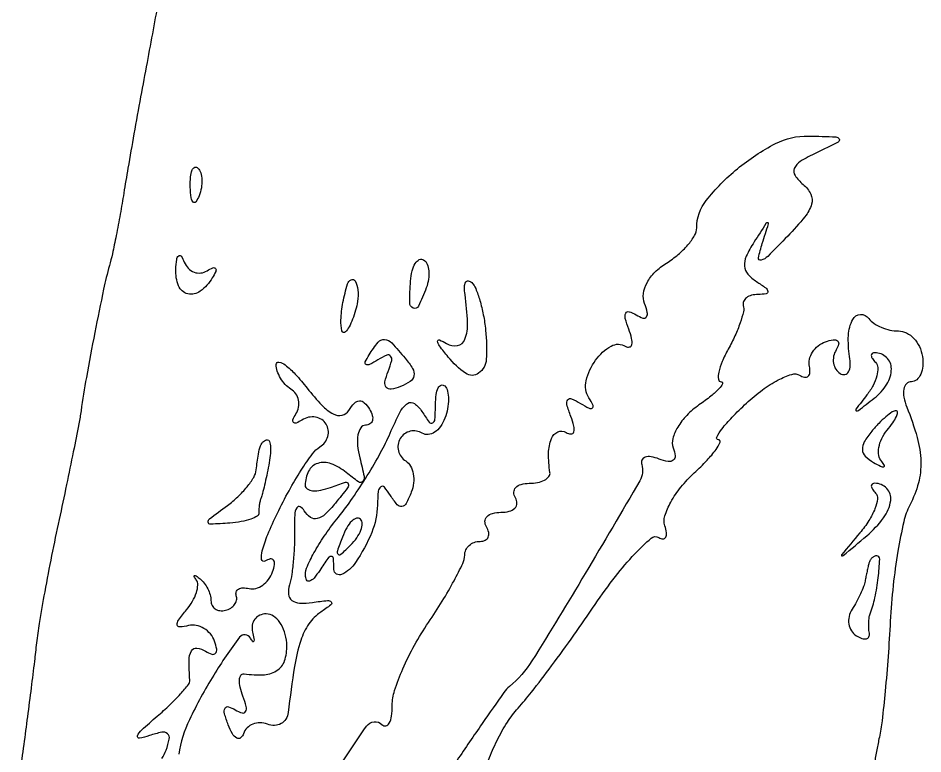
# Model space of a CAD drawing. Extents: x 0 to 848, y 0 to 1200.
# Drawn here: x 631.2 to 693.6, y 302.4 to 353.1 of the extents above; entities that cross this region are included whole.
import ezdxf

# ---------------------------------------------------------------- set-up
doc = ezdxf.new("R2010")
doc.units = 0

msp = doc.modelspace()

# ---------------------------------------------------------------- linework, layer by layer
for points in [[(640.914605, 354.471875, -0.001142), (640.511187, 352.252347, -0.00109), (640.091407, 350, 0.001456), (639.65296, 347.6379, 0.00116), (639.193353, 345.0875, 0.001173), (638.778688, 342.723335, 0.002958), (638.491077, 341, -0.004609), (638.244161, 339.55, -0.004448), (637.967769, 338.0875, -0.004401), (637.701581, 336.80392, -0.016201), (637.5, 336, 0.017773), (637.097657, 334.373786, 0.003397), (636.492273, 331.390473, 0.003844), (635.911736, 328.300693, 0.00922), (635.541401, 326, -0.012739), (635.389185, 325.094997, -0.001663), (635.009713, 323.178125, -0.001935), (634.543146, 320.907212, -0.001618), (634.030725, 318.5, 0.003925), (633.514664, 316.019531, 0.00391), (633.036929, 313.528125, 0.003831), (632.653241, 311.344953, 0.015319), (632.469637, 310, -0.003658), (632.326908, 308.734999, -0.001269), (632.103071, 306.9125, -0.00126), (631.846345, 304.906155, -0.001466), (631.591867, 303, 0.001223), (631.32463, 301.005661, 0.000824)], [(652.344944, 299.859781, -0.012849), (655.237618, 304.269884, -0.467722), (656.301239, 304.365428, 0.257715), (656.56348, 304.28975, 0.21917), (656.794739, 304.467394, 0.088501), (656.951938, 304.962027, 0.032805), (657, 305.693786, -0.07976), (657.164502, 306.718459, -0.023567), (657.734375, 308.207602, -0.023005), (658.543125, 309.845648, -0.022907), (659.5, 311.404862, 0.011122), (660.457389, 312.885492, 0.014377), (661.265625, 314.287361, 0.01211), (661.872545, 315.482107, 0.111914), (662, 316.044409, -0.11004), (662.081215, 316.408965, -0.099904), (662.311086, 316.719295, -0.095017), (662.654684, 316.927431, -0.089028), (663.059017, 317, 0.108972), (663.413961, 317.078288, 0.182303), (663.6254, 317.29375, 0.161196), (663.656512, 317.6179, 0.082592), (663.5, 318, -0.146489), (663.397987, 318.379403, -0.191582), (663.538811, 318.70625, -0.134005), (663.925364, 318.927049, -0.063222), (664.5, 319, 0.063222), (665.074636, 319.072951, 0.134005), (665.461189, 319.29375, 0.191582), (665.602013, 319.620597, 0.146489), (665.5, 320, -0.139169), (665.392057, 320.379648, -0.191142), (665.521475, 320.70625, -0.138808), (665.889346, 320.926733, -0.066118), (666.440983, 321, 0.046583), (667.02925, 321.054926, 0.073584), (667.507253, 321.220312, 0.103366), (667.805228, 321.464248, 0.211938), (667.881579, 321.75, -0.04214), (667.785018, 323.081931, -0.092749), (667.983879, 324.079173, -0.190584), (668.42105, 324.540565, -0.252487), (668.988546, 324.507079, 0.128996), (669.327332, 324.403393, 0.342795), (669.520447, 324.541276, 0.134966), (669.529329, 324.945997, 0.030019), (669.318607, 325.612107, -0.021797), (669.046842, 326.424504, -0.233523), (669.107152, 326.756708, -0.348029), (669.373133, 326.828191, -0.036589), (669.98457, 326.509536, 0.018435), (670.572937, 326.175227, 0.270451), (670.801848, 326.18632, 0.377933), (670.853226, 326.370934, 0.025587), (670.568419, 326.889296, -0.200135), (670.379975, 328.068066, -0.096194), (671.027419, 329.486047, -0.107917), (672.096317, 330.453596, -0.27521), (673.101852, 330.437052, 0.198656), (673.368879, 330.393584, 0.297745), (673.52656, 330.559092, 0.105949), (673.514293, 330.986402, 0.03166), (673.318607, 331.612107, -0.024852), (673.073313, 332.36053, -0.184726), (673.10943, 332.726704, -0.366539), (673.344326, 332.82726, -0.063935), (673.818607, 332.612107, 0.055758), (674.28489, 332.391351, 0.324214), (674.530083, 332.466196, 0.223455), (674.594588, 332.77214, 0.033643), (674.404863, 333.387328, -0.127843), (674.327221, 334.077029, -0.088707), (674.574548, 334.825477, -0.074515), (675.122214, 335.553631, -0.054788), (675.916317, 336.179812, 0.035369), (676.713699, 336.759921, 0.039818), (677.387918, 337.425912, 0.043614), (677.85744, 338.076999, 0.135215), (678, 338.594524, -0.169211), (678.661776, 340.494005, -0.052995), (680.804273, 342.675473, -0.052913), (683.435952, 344.410187, -0.125973), (685.702251, 344.93232, -0.003054), (687.598019, 344.874872, -0.277114), (687.822848, 344.728513, -0.410126), (687.752588, 344.520227, -0.004382), (686.261089, 343.784454, 0.024236), (685.145389, 343.177866, 0.157109), (684.732312, 342.69988, 0.257023), (684.782606, 342.209203, 0.066957), (685.335815, 341.602134, -0.105483), (685.863736, 340.925467, -0.18759), (685.920454, 340.230906, -0.100336), (685.4595, 339.365441, -0.019434), (684.274041, 338.036131, -0.005111), (682.900985, 336.640772, -0.126878), (682.439226, 336.369708, -0.565056), (682.260558, 336.536235, -0.025146), (682.524821, 337.536131, 0.001473), (682.946996, 338.87377, 0.454857), (682.894501, 338.959199, 0.299624), (682.777406, 338.907441, 0.001181), (681.959172, 337.630915, 0.032119), (681.414949, 336.642801, 0.126402), (681.286249, 335.965383, 0.168116), (681.514523, 335.420667, 0.069144), (682.133667, 334.896228, -0.016615), (682.763632, 334.467156, -0.204881), (682.908588, 334.22283, -0.405054), (682.789712, 334.062638, -0.037624), (682.25, 334.015313, 0.059765), (681.787387, 333.954061, 0.096423), (681.429595, 333.784186, 0.131718), (681.231861, 333.536307, 0.173575), (681.212452, 333.25, -0.129349), (681.220442, 332.824348, -0.023446), (680.996003, 332.059375, -0.023872), (680.639344, 331.166421, -0.019642), (680.177268, 330.25, 0.024464), (679.752254, 329.386476, 0.048551), (679.518697, 328.660937, 0.0821), (679.493979, 328.172599, 0.381417), (679.687322, 328, -0.546922), (679.775957, 327.86167, -0.083041), (679.549847, 327.528897, -0.034769), (678.983395, 327.012951, -0.014563), (678.155332, 326.396245, 0.047123), (677.317538, 325.683118, 0.057568), (676.689892, 324.868406, 0.068082), (676.351239, 324.079452, 0.160331), (676.381898, 323.447173, -0.064772), (676.514156, 322.899714, -0.257242), (676.38545, 322.59177, -0.214798), (676.028772, 322.501387, -0.047891), (675.408179, 322.673609, 0.048854), (674.856741, 322.825498, 0.120895), (674.44134, 322.796591, 0.21665), (674.226603, 322.601772, 0.177498), (674.209106, 322.289384, -0.208706), (674.079523, 321.178446, -0.002528), (670.314133, 314.791279, -0.004947), (666.641031, 308.768323, -0.081247), (665.091148, 307, 0.066987), (664.705753, 306.584666, 0.001638), (663.206312, 304.44375, 0.003529), (661.470589, 301.910137, 0.002391)], [(663.647218, 301.927419, -0.025663), (664.231464, 303.269488, -0.025765), (664.943565, 304.532388, -0.043277), (665.681352, 305.5, 0.019421), (666.607965, 306.602112, 0.005198), (667.993897, 308.425702, 0.00526), (669.526598, 310.53246, 0.005411), (671, 312.651326, -0.015563), (672.405132, 314.58697, -0.025172), (673.730296, 316.130672, -0.02252), (674.860358, 317.217857, -0.329167), (675.379732, 317.262131, 0.123902), (675.675937, 317.169072, 0.293748), (675.868592, 317.277738, 0.158118), (675.922847, 317.589739, 0.045101), (675.808569, 318.074294, -0.159224), (675.804536, 318.751755, -0.049065), (676.21486, 319.70129, -0.043501), (676.913849, 320.738744, -0.035902), (677.82486, 321.713489, 0.015059), (678.717252, 322.591939, 0.03273), (679.334646, 323.328337, 0.059609), (679.61556, 323.826784, 0.534972), (679.5, 324, -0.556937), (679.389165, 324.178969, -0.047722), (679.738189, 324.739164, -0.029034), (680.435773, 325.549749, -0.013682), (681.42309, 326.516303, -0.027451), (682.532715, 327.436829, -0.038646), (683.621381, 328.119943, -0.043402), (684.550085, 328.508633, -0.219214), (685.09389, 328.441973, 0.091155), (685.437728, 328.307911, 0.233995), (685.688111, 328.377142, 0.199941), (685.810988, 328.633712, 0.069408), (685.774777, 329.05067, -0.113894), (685.775566, 329.546907, -0.087917), (685.988792, 330.045962, -0.081761), (686.379184, 330.471521, -0.07937), (686.889196, 330.754732, -0.045672), (687.405566, 330.89056, -0.206443), (687.701441, 330.817768, -0.299182), (687.784383, 330.584028, -0.078447), (687.622884, 330.19883, 0.086264), (687.442976, 329.750318, 0.093995), (687.432686, 329.281186, 0.100275), (687.592032, 328.864673, 0.113471), (687.895903, 328.564335, 0.18091), (688.221912, 328.499734, 0.230985), (688.468633, 328.674507, 0.12014), (688.585409, 329.111151, 0.045511), (688.541733, 329.745237, -0.0528), (688.463065, 331.194517, -0.10558), (688.758521, 332.297807, -0.270056), (689.288951, 332.638718, -0.251153), (689.875, 332.356763, 0.087634), (690.216445, 332.028492, 0.047907), (690.729028, 331.751674, 0.045786), (691.321014, 331.563402, 0.054155), (691.904671, 331.5, -0.117857), (692.460486, 331.367142, -0.085726), (692.972168, 330.985937, -0.078579), (693.362439, 330.418688, -0.075158), (693.566187, 329.75, -0.055726), (693.589225, 329.080386, -0.083584), (693.448398, 328.514063, -0.111637), (693.172149, 328.137448, -0.180829), (692.804527, 328, 0.204206), (692.470686, 327.857722, 0.147816), (692.284791, 327.493155, 0.092824), (692.28878, 326.929904, 0.047556), (692.489631, 326.25, -0.027146), (693.201381, 324.158438, -0.060643), (693.456292, 322.500818, -0.072341), (693.288406, 321.021213, -0.055495), (692.701927, 319.501429, 0.063452), (692.280171, 318.354688, 0.014562), (691.876362, 316.327018, 0.014825), (691.54609, 313.945604, 0.013975), (691.349613, 311.501429, -0.00504), (691.197025, 309.057121, -0.005422), (690.998244, 306.67542, -0.005144), (690.784485, 304.635375, -0.025628), (690.594339, 303.5, 0.008625), (690.419748, 302.638395, 0.006862), (690.260184, 301.702976, 0.006944)], [(641.12088, 302.032875, 0.044228), (641.406556, 302.617084, 0.041634), (641.62757, 303.376563, 0.27052), (641.504153, 303.738735, 0.233615), (641.105599, 303.842619, 0.032775), (640.261341, 303.609375, -0.040752), (639.563588, 303.428519, -0.586806), (639.435231, 303.586718, -0.113983), (639.726891, 304.006984, -0.008286), (640.793873, 304.943853, 0.013947), (641.669389, 305.730335, 0.019653), (642.401033, 306.482267, 0.01625), (642.949103, 307.133054, 0.188805), (643.043873, 307.445819, -0.018909), (642.987889, 308.804215, -0.127251), (643.153203, 309.452274, -0.311628), (643.525376, 309.638391, -0.103645), (644.129732, 309.419821, 0.060784), (644.566379, 309.218426, 0.294668), (644.817617, 309.285901, 0.231676), (644.899514, 309.570728, 0.043316), (644.754732, 310.110804, 0.086035), (644.464106, 310.618223, 0.084502), (644.018072, 311.001912, 0.088196), (643.488209, 311.204906, 0.105993), (642.955727, 311.193576, -0.039416), (642.356228, 311.100711, -0.400538), (642.178689, 311.246361, -0.190959), (642.263162, 311.569662, -0.014946), (642.822051, 312.285585, 0.041387), (643.229998, 312.869269, 0.053207), (643.497396, 313.466513, 0.063608), (643.596676, 313.989506, 0.177309), (643.491324, 314.342009, -0.024268), (643.338583, 314.568726, -0.493629), (643.364639, 314.635361, -0.224789), (643.476259, 314.617205, -0.014392), (643.75, 314.416667, -0.065465), (644.037055, 314.12592, -0.046188), (644.279688, 313.735417, -0.046456), (644.444922, 313.310417, -0.069602), (644.5, 312.916667, 0.116637), (644.577979, 312.586933, 0.130317), (644.79375, 312.342708, 0.119798), (645.118297, 312.224408, 0.089251), (645.5, 312.25, 0.0758), (645.863237, 312.401988, 0.09521), (646.132812, 312.646875, 0.109702), (646.267618, 312.944756, 0.132821), (646.25, 313.25, -0.15878), (646.248202, 313.513657, -0.188056), (646.403906, 313.70625, -0.12562), (646.71214, 313.791296, -0.059559), (647.125, 313.75, 0.12079), (647.59286, 313.760176, 0.087195), (648.067796, 313.981514, 0.079216), (648.477312, 314.37715, 0.074144), (648.754732, 314.889196, 0.046465), (648.887797, 315.398337, 0.199109), (648.817666, 315.697447, 0.299174), (648.589188, 315.785019, 0.08475), (648.218462, 315.635017, -0.553853), (647.996482, 315.74445, -0.089524), (648.042523, 316.338186, -0.034504), (648.420704, 317.460774, -0.014039), (649.081352, 318.932245, -0.013536), (649.885326, 320.487358, -0.016303), (650.726685, 321.901143, -0.015058), (651.502373, 323.036101, -0.097198), (652.008934, 323.505521, 0.091385), (652.355221, 323.81908, 0.095813), (652.559951, 324.230592, 0.099523), (652.592139, 324.67555, 0.107258), (652.447214, 325.08541, 0.113835), (652.140561, 325.395225, 0.100308), (651.714928, 325.557326, 0.093884), (651.23524, 325.546157, 0.08598), (650.776393, 325.361803, -0.036606), (650.379399, 325.154924, -0.307314), (650.190983, 325.190983, -0.307314), (650.154924, 325.379399, -0.036606), (650.361803, 325.776393, 0.092519), (650.540551, 326.238531, 0.096172), (650.537029, 326.727473, 0.09932), (650.352714, 327.167152, 0.105964), (650.016312, 327.489919, -0.067646), (649.627527, 327.809921, -0.052361), (649.298542, 328.249554, -0.053439), (649.074914, 328.73585, -0.081239), (649, 329.193876, -0.473309), (649.193423, 329.352432, -0.114911), (649.628298, 329.154938, -0.044296), (650.316244, 328.522166, -0.018027), (651.138886, 327.550564, 0.02274), (652.152233, 326.376343, 0.081378), (652.938338, 325.77758, 0.175615), (653.542892, 325.691859, 0.205416), (654.013886, 326.022468, -0.049102), (654.3945, 326.521378, -0.192756), (654.737975, 326.683133, -0.212391), (655.075383, 326.556411, -0.059918), (655.434017, 326.106763, -0.064842), (655.625358, 325.682941, -0.136725), (655.633519, 325.325112, -0.191397), (655.463277, 325.090234, -0.142297), (655.152637, 325, 0.254718), (654.830154, 324.824317, 0.101196), (654.64114, 324.339063, 0.066858), (654.614807, 323.612216, 0.038743), (654.767034, 322.75, -0.010763), (655.064981, 321.481358, -0.24392), (654.968228, 321.130876, -0.375399), (654.675088, 321.100068, -0.018193), (653.831406, 321.741324, 0.080818), (652.792186, 322.343275, 0.167533), (651.866563, 322.372665, 0.202317), (651.234843, 321.84113, 0.118568), (651, 320.864718, 0.26119), (651.141144, 320.612958, 0.116921), (651.514063, 320.490997, 0.071801), (652.079105, 320.524975, 0.038807), (652.75, 320.718616, -0.011205), (653.770946, 321.075355, -0.417109), (653.96908, 320.973062, -0.245051), (653.917892, 320.686487, -0.00644), (653.088271, 319.639896, -0.031211), (652.375988, 318.868457, -0.130695), (651.827441, 318.566696, -0.216525), (651.362716, 318.652922, -0.102178), (650.934514, 319.105958, 0.129893), (650.64708, 319.37854, 0.412034), (650.417231, 319.312164, 0.113477), (650.276921, 318.827875, 0.021544), (650.264963, 317.903292, -0.016482), (650.262067, 316.873253, -0.013176), (650.193151, 315.765342, -0.013384), (650.074772, 314.74266, -0.032564), (649.91872, 314, 0.089426), (649.857641, 313.351019, 0.211516), (650.086132, 312.934184, 0.155478), (650.618499, 312.743469, 0.045115), (651.5, 312.791698, -0.009096), (652.5444, 312.924668, -0.24844), (652.794019, 312.825379, -0.429739), (652.77264, 312.625498, -0.015078), (652.070354, 312.121653, 0.09497), (651.253377, 311.310942, 0.07156), (650.693878, 310.173093, 0.039749), (650.264668, 308.37776, 0.008546), (649.823924, 305.206967, -0.107084), (649.665766, 304.751741, -0.127817), (649.340173, 304.436777, -0.123965), (648.893995, 304.314311, -0.097209), (648.397941, 304.40079, 0.088148), (647.884604, 304.499817, 0.098666), (647.389959, 304.408799, 0.105061), (646.991146, 304.142913, 0.1134), (646.748128, 303.744384, -0.147599), (646.544993, 303.456713, -0.305652), (646.282871, 303.438436, -0.134021), (645.983053, 303.741092, -0.036973), (645.694975, 304.352499, -0.02387), (645.441199, 305.121701, -0.179423), (645.472876, 305.497375, -0.371782), (645.706482, 305.601616, -0.065442), (646.181393, 305.387893, 0.061355), (646.654146, 305.170496, 0.356128), (646.891577, 305.264171, 0.194861), (646.935739, 305.613194, 0.026849), (646.705927, 306.323959, -0.034135), (646.513412, 306.950377, -0.070535), (646.46794, 307.459456, -0.131224), (646.568795, 307.771394, -0.294359), (646.785988, 307.869583, 0.05295), (648.184668, 307.810577, 0.141835), (649.113802, 308.144933, 0.170937), (649.616943, 308.872577, 0.085598), (649.725047, 310, 0.060046), (649.573891, 310.764773, 0.074591), (649.249752, 311.4125, 0.089364), (648.809431, 311.847787, 0.151492), (648.31858, 312, 0.10489), (647.863319, 311.903433, 0.12625), (647.521176, 311.632812, 0.12408), (647.347815, 311.226774, 0.099259), (647.36749, 310.75, -0.012873), (647.464751, 310.3011, -0.129661), (647.451422, 310.111699, -0.599056), (647.375928, 310.099268, -0.040479), (647.225311, 310.332381, 0.546607), (646.478072, 310.390487, 0.023646), (644.689711, 307.780087, 0.027147), (643.013377, 304.704898, 0.073442), (642.285034, 302.335136, 0.099338)]]:
    msp.add_lwpolyline(points, format="xyb")
for points in [[(643.683114, 340.8125, -0.054073), (643.461564, 340.395823, -0.470617), (643.279315, 340.37858, -0.168741), (643.137993, 340.670344, -0.018894), (643.078947, 341.416667, -0.028489), (643.089945, 342.112848, -0.077125), (643.200665, 342.592839, -0.208169), (643.385309, 342.77538, -0.296942), (643.604167, 342.729167, -0.126455), (643.797407, 342.402231, -0.060344), (643.876576, 341.916927, -0.05415), (643.839148, 341.359369, -0.051402)], [(644.239919, 335.648278, -0.038736), (644.637119, 335.85312, -0.349636), (644.812819, 335.803738, -0.270968), (644.832684, 335.594983, -0.029814), (644.595492, 335.154508, -0.09175), (643.766298, 334.240097, -0.224565), (642.89934, 334.055815, -0.246727), (642.266925, 334.60619, -0.104361), (642.078947, 335.75, -0.020483), (642.137062, 336.423747, -0.187944), (642.274935, 336.676989, -0.449603), (642.450943, 336.651402, -0.04958), (642.664358, 336.243769, 0.09373), (642.93934, 335.814893, 0.11358), (643.336095, 335.550649, 0.119157), (643.793168, 335.493604, 0.110583)], [(659.349337, 334.467975, -0.01992), (658.807591, 333.208603, -0.402215), (658.451701, 333.07469, -0.30258), (658.207033, 333.449592, -0.01644), (658.269735, 334.930722, -0.039075), (658.379055, 335.638259, -0.079088), (658.592392, 336.158362, -0.140997), (658.868239, 336.412037, -0.259868), (659.163912, 336.398697, -0.156206), (659.408436, 336.11266, -0.075558), (659.527236, 335.640664, -0.063531), (659.509264, 335.063819, -0.05214)], [(654.607127, 333.528944, -0.031025), (654.47881, 332.920228, -0.027669), (654.27235, 332.307717, -0.028704), (654.024216, 331.777664, -0.072672), (653.770646, 331.437313, -0.5934), (653.526836, 331.50893, -0.065115), (653.464332, 332.251818, -0.035196), (653.606136, 333.463842, -0.027547), (653.923489, 334.75, -0.214299), (654.171273, 335.032967, -0.390679), (654.44116, 334.944872, -0.106568), (654.631068, 334.326701, -0.057928)], [(663.443519, 331.563983, -0.043488), (663.488894, 329.539789, -0.223995), (662.960432, 328.584347, -0.320137), (662.064459, 328.579688, -0.068835), (660.863307, 329.702969, -0.00934), (660.262379, 330.472868, -0.131458), (660.132651, 330.795177, -0.576573), (660.252848, 330.885796, -0.035256), (660.75, 330.632941, 0.184121), (661.503824, 330.498237, 0.261179), (662.01421, 330.926631, 0.101217), (662.199993, 332.079131, 0.024879), (662.023413, 334, -0.035495), (661.985677, 334.534707, -0.125973), (662.070413, 334.865002, -0.312101), (662.248667, 334.954207, -0.160242), (662.483294, 334.838304, -0.104212), (662.761993, 334.418903, -0.023399), (663.043151, 333.603522, -0.023291), (663.284244, 332.612699, -0.020698)], [(657.903079, 329.616783, -0.040103), (658.404096, 328.903834, -0.176406), (658.496234, 328.406482, -0.206033), (658.243534, 328.014326, -0.056458), (657.576451, 327.667711, -0.049662), (656.923233, 327.488919, -0.269696), (656.592853, 327.612873, -0.228696), (656.503232, 327.986622, -0.038042), (656.720866, 328.714972, 0.025144), (656.964814, 329.460762, 0.253186), (656.892707, 329.768586, 0.325597), (656.621166, 329.827942, 0.034823), (656.01543, 329.509536, -0.018896), (655.43824, 329.182281, -0.250229), (655.201474, 329.185214, -0.394428), (655.14373, 329.361448, -0.029713), (655.404508, 329.845492, -0.031662), (656.027443, 330.723847, -0.250527), (656.471561, 330.911443, -0.182255), (656.968805, 330.67012, -0.016423)], [(690.324657, 329.342009, -0.188967), (690.485663, 328.973454, -0.073134), (690.424724, 328.409651, -0.05878), (690.167948, 327.749775, -0.04346), (689.741324, 327.092009, 0.002309), (688.977097, 326.102491, 0.480912), (689.00289, 325.998672, 0.27909), (689.14961, 326.015406, 0.001748), (690.23899, 326.863307, 0.086231), (691.112532, 327.831847, 0.13852), (691.424789, 328.891573, 0.209296), (691.092387, 329.674776, 0.191487), (690.274316, 330, 0.159357), (690.101343, 329.943435, 0.259352), (690.038449, 329.806715, 0.133007), (690.113507, 329.59508, 0.04506)], [(660.630601, 325.479746, -0.062311), (660.32517, 324.908316, -0.093193), (659.919688, 324.515433, -0.121366), (659.481847, 324.359458, -0.165035), (659.076161, 324.45293, 0.100045), (658.673499, 324.601808, 0.098176), (658.241759, 324.584095, 0.097704), (657.847782, 324.402683, 0.09804), (657.552786, 324.08541, 0.101778), (657.403741, 323.678005, 0.098549), (657.425053, 323.239861, 0.097276), (657.613413, 322.838727, 0.096365), (657.940014, 322.537073, -0.131383), (658.266745, 322.190511, -0.08049), (658.452015, 321.656683, -0.070981), (658.472128, 321.022297, -0.064183), (658.317163, 320.384129, -0.028099), (657.970856, 319.614019, -0.239924), (657.672442, 319.400494, -0.262141), (657.343652, 319.525235, -0.032626), (656.876149, 320.166154, 0.034968), (656.460245, 320.730769, 0.395684), (656.208024, 320.759251, 0.213101), (656.03769, 320.454565, 0.016574), (655.983509, 319.5, -0.092047), (655.587578, 317.615912, -0.050845), (654.472064, 315.536124, -0.137726), (653.513367, 314.723444, -0.542929), (652.984687, 315.05887, 0.018427), (652.948229, 315.826228, 0.407024), (652.794085, 315.959627, 0.228717), (652.557168, 315.827288, 0.009488), (652, 315, -0.029445), (651.608827, 314.466423, -0.140652), (651.300201, 314.25535, -0.368116), (651.100126, 314.336441, -0.117343), (651.015313, 314.673275, -0.111223), (651.1478, 315.29952, -0.021714), (651.676871, 316.332251, -0.022082), (652.413797, 317.505007, -0.018872), (653.288929, 318.673275, 0.019244), (654.258774, 319.969987, 0.012535), (655.281419, 321.53558, 0.012611), (656.203508, 323.115369, 0.023385), (656.857635, 324.447847, -0.016124), (657.560028, 325.93276, -0.124996), (658.063589, 326.503696, -0.31576), (658.535444, 326.49785, -0.095949), (659.053394, 325.947847, 0.017894), (659.551245, 325.219931, 0.365458), (659.792043, 325.162434, 0.267625), (659.951052, 325.404374, 0.012614), (659.984687, 326.416667, -0.031162), (660.033566, 327.110884, -0.081749), (660.178666, 327.587148, -0.203834), (660.38815, 327.767122, -0.280263), (660.623539, 327.709795, -0.141163), (660.818959, 327.356229, -0.055378), (660.882823, 326.797508, -0.049037), (660.820334, 326.140515, -0.043423)], [(690.073886, 324.589028, 0.03892), (689.554932, 323.854248, 0.150137), (689.42416, 323.31771, 0.184594), (689.627488, 322.867315, 0.06466), (690.201442, 322.428702, 0.016746), (690.67047, 322.17859, 0.145908), (690.900785, 322.139852, 0.539115), (690.949252, 322.237981, 0.051532), (690.758676, 322.497665, -0.144798), (690.559537, 322.911524, -0.083091), (690.562285, 323.469816, -0.070874), (690.760494, 324.083858, -0.059816), (691.131121, 324.657991, 0.020857), (691.523818, 325.173471, 0.04512), (691.770845, 325.605785, 0.087861), (691.844982, 325.891735, 0.437369), (691.744889, 326, 0.152428), (691.482379, 325.918068, 0.024047), (691.047782, 325.585527, 0.024812), (690.558874, 325.129294, 0.019407)], [(648.488027, 322.25, -0.004958), (648.345473, 321.543343, -0.005584), (648.194169, 320.867188, -0.005138), (648.053207, 320.295104, -0.029977), (647.95809, 320, 0.036323), (647.886917, 319.769201, 0.021911), (647.834879, 319.487543, 0.021889), (647.807603, 319.201623, 0.035475), (647.812382, 318.957592, -0.291327), (647.699067, 318.738041, -0.048069), (647.245215, 318.529174, -0.039998), (646.594186, 318.359262, -0.025044), (645.812477, 318.260828, -0.006343), (644.477376, 318.177274, -0.385708), (644.306496, 318.317287, -0.274036), (644.4049, 318.558855, -0.004414), (645.631675, 319.472624, 0.031276), (646.35589, 320.075115, 0.032695), (646.987898, 320.754899, 0.034616), (647.450722, 321.4109, 0.10793), (647.625, 321.919389, -0.009604), (647.772956, 323.013854, -0.052007), (647.925406, 323.592757, -0.11828), (648.127457, 323.890078, -0.186738), (648.411516, 324, -0.350396), (648.549651, 323.889647, -0.044779), (648.603742, 323.485937, -0.036786), (648.586875, 322.920988, -0.021443)], [(690.335515, 320.331152, -0.234177), (690.47099, 319.929532, -0.060208), (690.293186, 319.247439, -0.048385), (689.874419, 318.427036, -0.032794), (689.252182, 317.581152, 0.000482), (687.983664, 316.071522, 0.506092), (688.001228, 315.999489, 0.280868), (688.107121, 316.015819, 0.00039), (689.726419, 317.383647, 0.057821), (690.880885, 318.615229, 0.122409), (691.379754, 319.815292, 0.233393), (691.116596, 320.641899, 0.203753), (690.274316, 321, 0.163912), (690.102705, 320.942188, 0.258586), (690.041638, 320.803526, 0.130066), (690.120142, 320.588413, 0.044227)], [(653.564293, 317.293128, 0.008399), (653.21821, 316.336218, 0.286372), (653.270328, 316.111181, 0.400052), (653.463552, 316.106486, 0.011214), (654.124088, 316.733333, 0.043285), (654.558688, 317.246577, 0.063152), (654.837219, 317.768815, 0.082976), (654.927901, 318.220211, 0.20742), (654.806872, 318.526461, 0.278911), (654.538684, 318.59249, 0.120343), (654.210949, 318.395085, 0.070189), (653.866277, 317.940734, 0.036269)], [(689.875, 315.5, 0.006302), (689.817237, 315.255915, 0.002656), (689.745502, 314.926563, 0.002627), (689.672551, 314.573745, 0.003423), (689.609687, 314.25, -0.045891), (689.505061, 313.881527, -0.016021), (689.289985, 313.373423, -0.015756), (689.016172, 312.826239, -0.017741), (688.718375, 312.319098, 0.086385), (688.510569, 311.819384, 0.095146), (688.493802, 311.296079, 0.101691), (688.669079, 310.830949, 0.11403), (689.008465, 310.494769, 0.050857), (689.398296, 310.30552, 0.138153), (689.701669, 310.282494, 0.239748), (689.872822, 310.417931, 0.15184), (689.906356, 310.67567, -0.028774), (689.865854, 311.027953, -0.024), (689.862484, 311.404728, -0.024671), (689.89312, 311.750478, -0.058574), (689.95809, 312, 0.040843), (690.291431, 313.116642, 0.023901), (690.514862, 314.495307, 0.015433), (690.620466, 315.78008, 0.429275), (690.411516, 316, 0.111454), (690.244877, 315.962388, 0.0767), (690.084164, 315.853125, 0.071345), (689.953628, 315.691095, 0.072812)]]:
    msp.add_lwpolyline(points, format="xyb", close=True)

doc.saveas('drawing.dxf')
